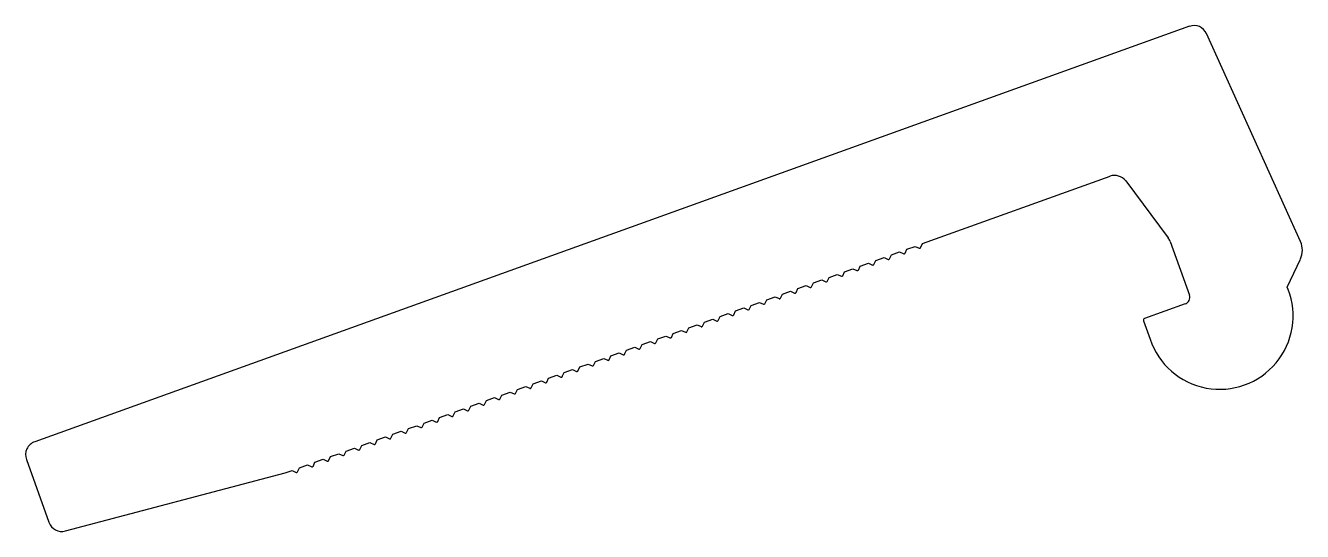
# Model space of a CAD drawing. Extents: x -94 to 90, y 0 to 74.
import ezdxf

# ---------------------------------------------------------------- set-up
doc = ezdxf.new("R2010")
doc.units = 0
doc.layers.get('0').update_dxf_attribs({"linetype": 'CONTINUOUS'})

msp = doc.modelspace()

# ---------------------------------------------------------------- linework, layer by layer
for p, q in [((73.76, 73.5), (-93.17, 13.45)), ((89.85, 42.38), (76.26, 72.44)), ((35.19, 42.09), (62.29, 51.83)), ((64.57, 51.15), (70.69, 42.93)), ((30.68, 40.47), (31.88, 40.89)), ((31.88, 40.89), (32.46, 40.62)), ((32.66, 40.69), (32.94, 41.28)), ((32.94, 41.28), (34.13, 41.7)), ((34.13, 41.7), (34.72, 41.43)), ((34.91, 41.5), (35.19, 42.09)), ((70.97, 42.41), (73.76, 34.65)), ((25.91, 38.26), (26.18, 38.84)), ((26.18, 38.84), (27.37, 39.27)), ((27.37, 39.27), (27.96, 39)), ((28.16, 39.07), (28.43, 39.65)), ((28.43, 39.65), (29.63, 40.08)), ((29.63, 40.08), (30.21, 39.81)), ((30.41, 39.88), (30.68, 40.47)), ((87.92, 35.82), (89.83, 39.87)), ((21.4, 36.64), (21.68, 37.22)), ((21.68, 37.22), (22.87, 37.65)), ((22.87, 37.65), (23.45, 37.38)), ((23.65, 37.45), (23.93, 38.03)), ((23.93, 38.03), (25.12, 38.46)), ((25.12, 38.46), (25.71, 38.19)), ((14.92, 34.79), (16.11, 35.22)), ((16.11, 35.22), (16.7, 34.95)), ((16.9, 35.02), (17.17, 35.6)), ((17.17, 35.6), (18.37, 36.03)), ((18.37, 36.03), (18.95, 35.76)), ((19.15, 35.83), (19.42, 36.41)), ((19.42, 36.41), (20.62, 36.84)), ((20.62, 36.84), (21.2, 36.57)), ((88.05, 35.47), (87.92, 35.82)), ((10.41, 33.17), (11.61, 33.6)), ((11.61, 33.6), (12.19, 33.33)), ((12.39, 33.4), (12.67, 33.98)), ((12.67, 33.98), (13.86, 34.41)), ((13.86, 34.41), (14.44, 34.14)), ((14.64, 34.21), (14.92, 34.79)), ((73.16, 33.37), (67.28, 31.26)), ((5.64, 30.97), (5.91, 31.55)), ((5.91, 31.55), (7.1, 31.98)), ((7.1, 31.98), (7.69, 31.71)), ((7.89, 31.78), (8.16, 32.36)), ((8.16, 32.36), (9.36, 32.79)), ((9.36, 32.79), (9.94, 32.52)), ((10.14, 32.59), (10.41, 33.17)), ((-0.85, 29.12), (0.35, 29.55)), ((0.35, 29.55), (0.93, 29.28)), ((1.13, 29.35), (1.41, 29.93)), ((1.41, 29.93), (2.6, 30.36)), ((2.6, 30.36), (3.18, 30.09)), ((3.38, 30.16), (3.66, 30.74)), ((3.66, 30.74), (4.85, 31.17)), ((4.85, 31.17), (5.44, 30.9)), ((67.13, 30.94), (68.09, 28.29)), ((-5.35, 27.5), (-4.16, 27.93)), ((-4.16, 27.93), (-3.57, 27.66)), ((-3.37, 27.73), (-3.1, 28.31)), ((-3.1, 28.31), (-1.9, 28.74)), ((-1.9, 28.74), (-1.32, 28.47)), ((-1.12, 28.54), (-0.85, 29.12)), ((-10.13, 25.3), (-9.86, 25.88)), ((-9.86, 25.88), (-8.66, 26.31)), ((-8.66, 26.31), (-8.08, 26.04)), ((-7.88, 26.11), (-7.6, 26.69)), ((-7.6, 26.69), (-6.41, 27.12)), ((-6.41, 27.12), (-5.83, 26.85)), ((-5.63, 26.92), (-5.35, 27.5)), ((-14.64, 23.68), (-14.36, 24.26)), ((-14.36, 24.26), (-13.17, 24.69)), ((-13.17, 24.69), (-12.58, 24.42)), ((-12.38, 24.49), (-12.11, 25.07)), ((-12.11, 25.07), (-10.91, 25.5)), ((-10.91, 25.5), (-10.33, 25.23)), ((-21.12, 21.83), (-19.92, 22.26)), ((-19.92, 22.26), (-19.34, 21.99)), ((-19.14, 22.06), (-18.87, 22.64)), ((-18.87, 22.64), (-17.67, 23.07)), ((-17.67, 23.07), (-17.09, 22.8)), ((-16.89, 22.87), (-16.61, 23.45)), ((-16.61, 23.45), (-15.42, 23.88)), ((-15.42, 23.88), (-14.84, 23.61)), ((-25.62, 20.21), (-24.43, 20.64)), ((-24.43, 20.64), (-23.84, 20.36)), ((-23.64, 20.44), (-23.37, 21.02)), ((-23.37, 21.02), (-22.18, 21.45)), ((-22.18, 21.45), (-21.59, 21.18)), ((-21.39, 21.25), (-21.12, 21.83)), ((-30.4, 18.01), (-30.13, 18.59)), ((-30.13, 18.59), (-28.93, 19.02)), ((-28.93, 19.02), (-28.35, 18.74)), ((-28.15, 18.82), (-27.87, 19.4)), ((-27.87, 19.4), (-26.68, 19.83)), ((-26.68, 19.83), (-26.1, 19.55)), ((-25.9, 19.63), (-25.62, 20.21)), ((-34.91, 16.39), (-34.63, 16.97)), ((-34.63, 16.97), (-33.44, 17.4)), ((-33.44, 17.4), (-32.85, 17.12)), ((-32.65, 17.2), (-32.38, 17.78)), ((-32.38, 17.78), (-31.18, 18.21)), ((-31.18, 18.21), (-30.6, 17.93)), ((-41.39, 14.54), (-40.19, 14.97)), ((-40.19, 14.97), (-39.61, 14.69)), ((-39.41, 14.77), (-39.14, 15.35)), ((-39.14, 15.35), (-37.94, 15.78)), ((-37.94, 15.78), (-37.36, 15.5)), ((-37.16, 15.58), (-36.88, 16.16)), ((-36.88, 16.16), (-35.69, 16.59)), ((-35.69, 16.59), (-35.11, 16.31)), ((-45.89, 12.92), (-44.7, 13.35)), ((-44.7, 13.35), (-44.11, 13.07)), ((-43.92, 13.14), (-43.64, 13.73)), ((-43.64, 13.73), (-42.45, 14.16)), ((-42.45, 14.16), (-41.86, 13.88)), ((-41.66, 13.96), (-41.39, 14.54)), ((-50.67, 10.71), (-50.4, 11.3)), ((-50.4, 11.3), (-49.2, 11.73)), ((-49.2, 11.73), (-48.62, 11.45)), ((-48.42, 11.52), (-48.14, 12.11)), ((-48.14, 12.11), (-46.95, 12.54)), ((-46.95, 12.54), (-46.37, 12.26)), ((-46.17, 12.33), (-45.89, 12.92)), ((-94.37, 10.89), (-91.11, 1.81)), ((-56.96, 8.94), (-55.96, 9.3)), ((-55.96, 9.3), (-55.38, 9.02)), ((-55.18, 9.09), (-54.9, 9.68)), ((-54.9, 9.68), (-53.71, 10.11)), ((-53.71, 10.11), (-53.12, 9.83)), ((-52.92, 9.9), (-52.65, 10.49)), ((-52.65, 10.49), (-51.46, 10.92)), ((-51.46, 10.92), (-50.87, 10.64)), ((-88.72, 0.56), (-56.96, 8.94))]:
    msp.add_line(p, q)
for centre, radius, start, end in [((74.44, 71.61), 2, 24.3263, 109.7849), ((62.96, 49.95), 2, 36.7111, 109.7849), ((69.09, 41.73), 2, 19.7849, 36.7111), ((32.53, 40.76), 0.15, 244.7849, 334.7849), ((34.78, 41.57), 0.15, 244.7849, 334.7849), ((87.11, 41.15), 3, 334.7849, 24.3263), ((28.02, 39.14), 0.15, 244.7849, 334.7849), ((30.27, 39.95), 0.15, 244.7849, 334.7849), ((23.52, 37.51), 0.15, 244.7849, 334.7849), ((25.77, 38.33), 0.15, 244.7849, 334.7849), ((19.01, 35.89), 0.15, 244.7849, 334.7849), ((21.27, 36.7), 0.15, 244.7849, 334.7849), ((78.15, 31.65), 10.61, 198.4343, 21.1355), ((12.26, 33.46), 0.15, 244.7849, 334.7849), ((14.51, 34.27), 0.15, 244.7849, 334.7849), ((16.76, 35.08), 0.15, 244.7849, 334.7849), ((72.82, 34.31), 1, 289.7849, 19.7849), ((7.75, 31.84), 0.15, 244.7849, 334.7849), ((10, 32.65), 0.15, 244.7849, 334.7849), ((3.25, 30.22), 0.15, 244.7849, 334.7849), ((5.5, 31.03), 0.15, 244.7849, 334.7849), ((67.37, 31.02), 0.25, 109.7849, 199.7849), ((-3.51, 27.79), 0.15, 244.7849, 334.7849), ((-1.26, 28.6), 0.15, 244.7849, 334.7849), ((0.99, 29.41), 0.15, 244.7849, 334.7849), ((-8.01, 26.17), 0.15, 244.7849, 334.7849), ((-5.76, 26.98), 0.15, 244.7849, 334.7849), ((-12.52, 24.55), 0.15, 244.7849, 334.7849), ((-10.27, 25.36), 0.15, 244.7849, 334.7849), ((-17.02, 22.93), 0.15, 244.7849, 334.7849), ((-14.77, 23.74), 0.15, 244.7849, 334.7849), ((-23.78, 20.5), 0.15, 244.7849, 334.7849), ((-21.53, 21.31), 0.15, 244.7849, 334.7849), ((-19.28, 22.12), 0.15, 244.7849, 334.7849), ((-28.28, 18.88), 0.15, 244.7849, 334.7849), ((-26.03, 19.69), 0.15, 244.7849, 334.7849), ((-32.79, 17.26), 0.15, 244.7849, 334.7849), ((-30.54, 18.07), 0.15, 244.7849, 334.7849), ((-37.29, 15.64), 0.15, 244.7849, 334.7849), ((-35.04, 16.45), 0.15, 244.7849, 334.7849), ((-92.49, 11.57), 2, 109.7849, 199.7849), ((-44.05, 13.21), 0.15, 244.7849, 334.7849), ((-41.8, 14.02), 0.15, 244.7849, 334.7849), ((-39.55, 14.83), 0.15, 244.7849, 334.7849), ((-48.56, 11.59), 0.15, 244.7849, 334.7849), ((-46.3, 12.4), 0.15, 244.7849, 334.7849), ((-53.06, 9.97), 0.15, 244.7849, 334.7849), ((-50.81, 10.78), 0.15, 244.7849, 334.7849), ((-55.31, 9.16), 0.15, 244.7849, 334.7849), ((-89.23, 2.49), 2, 199.7849, 284.7849)]:
    msp.add_arc(centre, radius, start, end)

doc.saveas('drawing.dxf')
